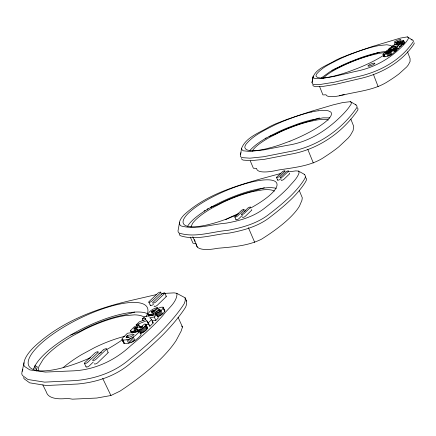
<?xml version="1.0" encoding="UTF-8"?>
<svg xmlns="http://www.w3.org/2000/svg" width="436" height="436" viewBox="0 0 436 436"><rect width="100%" height="100%" fill="white"/><g stroke="black" fill="none" stroke-linecap="round" stroke-linejoin="round"><path stroke-width="0.65" d="M131.416 332.668L130.626 330.439L134.184 326.902L138.888 324.766L139.94 327.033M138.125 332.036L137.068 329.327L133.46 331.164L131.694 331.409L130.615 330.962M383.914 56.696L383.07 54.287L385.13 52.276L393.626 49.9L394.476 52.146C391.948 54.876 387.326 57.029 383.92 56.533M156.404 294.573L130.904 300.48C95.479 308.693 59.983 322.046 33.321 347.683A67.733 20.525 -26.2 0 0 24.013 362.719L23.849 364.316A30.275 9.091 -26.7 0 0 24.754 366.572L29.855 369.919L45.366 372.082L73.728 370.834C95.157 369.755 115.159 360.278 130.691 345.715C141.951 336.309 152.992 326.569 162.797 315.631C167.615 308.639 176.82 302.835 177.032 293.706L176.667 293.286L174.128 292.867L164.879 293.363M33.861 368.409L34.008 368.022M155.445 314.738L154.927 313.615L155.914 313.359L157.467 316.732C160.432 315.735 163.707 313.822 164.873 310.835L163.048 307.173C158.431 306.53 155.57 311.446 151.488 312.389L151.379 311.958L152.137 311.19L155.172 309.833L157.287 307.609L157.799 308.721M155.914 313.359C158.878 312.356 162.154 310.459 163.337 307.478M148.998 316.443L147.962 314.209C149.466 310.612 153.603 308.503 157.287 307.609M312.28 81.33C312.585 69.22 326.962 65.825 335.355 60.424A34.738 6.671 -21.7 0 1 340.881 57.841L350.8 53.933L372.055 46.587L400.33 38.101L407.442 36.88L413.23 40.559L413.388 41.48C400.946 60.381 379.358 71.989 357.58 76.681L334.352 82.186L320.313 84.453L314.59 84.54L312.852 84.153L312.007 82.633L313.135 76.109M24.013 362.719L21.8 373.14A34.008 10.393 -26.8 0 0 22.688 375.663L27.969 379.516L44.652 382.138L75.739 380.557C95.277 378.802 114.614 372.262 129.568 359.231A236.405 66.97 -27.4 0 0 161.385 331.344A237.473 67.395 -27.4 0 0 182.297 306.606L184.128 303.827L185.207 300.829L185.098 297.777L176.667 293.286M179.567 222.251L177.997 231.015L178.231 232.017A26.062 6.9 -23.7 0 0 179.725 233.265C195.513 237.963 212.365 231.609 228.099 230.301C242.928 227.521 258.03 223.27 269.928 213.536A181.36 45.573 -24.4 0 0 291.281 195.361A181.916 45.824 -24.4 0 0 304.099 179.714L305.102 177.986L305.402 176.209L304.644 174.504L298.529 171.081L295.782 170.89L288.567 171.882M241.533 148.382C246.002 137.089 259.643 132.767 269.317 126.816A39.889 8.922 -22.4 0 1 275.743 123.77L287.068 119.36L311.059 111.371L333.246 104.836L342.723 102.569L350.484 101.659L356.01 104.918L356.97 106.122L356.91 107.463C341.443 130.239 316.558 147.036 289.221 151.679L263.475 156.764L249.91 158.17L242.372 157.652L241.19 157.249L240.318 156.148L241.533 148.382L241.958 149.701L243.212 150.796L249.615 151.434L263.704 149.913L287.346 145.313C308.999 142.185 327.654 129.933 342.685 114.592A173.392 37.42 -23.4 0 0 348.811 107.55L351.171 104.079L351.318 102.798L350.484 101.659M140.005 333.524C143.052 332.832 146.229 330.88 147.559 328.014L147.221 327.534M137.062 329.758L137.28 330.025C140.774 330.205 144.42 327.61 145.978 324.591L144.692 323.948L141.951 326.15L142.479 327.289M312.007 82.633L313.168 77.205L313.844 78.049L315.255 78.671L321.457 78.556L334.472 76.36L355.841 71.341C373.527 67.956 389.637 59.062 402.254 46.287A150.774 28.329 -22.4 0 0 406.832 41.033L408.472 38.482L408.401 37.6L407.442 36.88M396.237 47.399L395.076 48.57L393.277 49.475L394.122 51.715C398.313 51.906 397.016 44.576 393.659 48.314C396.226 48.26 390.743 49.426 391.136 49.121C390.029 50.532 386.345 50.647 390.187 49.284L390.847 48.489L391.266 49.6M386.983 52.238L386.558 51.121L386.988 50.5L390.847 48.489M178.057 317.277L182.488 327.016L181.087 331.224L176.122 340.549A133.874 42.597 -27 0 1 119.824 391.223L110.918 395.507L96.781 398.041L72.48 399.163L67.591 398.39A61.678 20.269 -26.5 0 1 46.45 392.209L42.821 384.895M240.301 154.535L240.977 152.665M252.482 151.21L252.896 150.093A42.445 9.832 -22.3 0 1 270.293 136.98L279.351 132.375A42.445 9.832 -22.3 0 1 308.546 121.726L316.918 119.987A42.445 9.832 -22.3 0 1 328.303 120.053M33.583 369.123L35.289 365.313A65.852 20.557 -26.3 0 1 68.746 336.189L72.441 334.02A65.852 20.557 -26.3 0 1 132.037 312.312L134.975 312.072A65.852 20.557 -26.3 0 1 144.736 312.683L147.706 313.702M22.105 371.314L22.874 369.423M403.6 40.657L401.954 42.156L399.18 43.322L400.03 42.45C404.068 40.243 398.264 43.055 397.136 43.878C390.596 46.129 396.362 41.807 398.902 41.524L398.057 42.39C395.387 42.979 395.888 44.368 398.155 42.619C400.019 41.491 404.336 38.51 404.428 42.864L403.202 44.107L401.278 45.093M190.941 226.982L192.521 223.428A46.281 12.372 -23.3 0 1 212.654 207.7L222.671 202.489A46.281 12.372 -23.3 0 1 254.101 191.311L262.87 189.851A46.281 12.372 -23.3 0 1 274.348 191.121M122.02 339.039L122.865 337.737L127.437 333.262L139.509 331.398L141.117 334.843C136.986 339.764 130.713 344.353 123.977 343.312L122.02 339.039L123.666 342.947M126.255 336.668L126.026 337.339C128.936 337.78 132.184 336.636 134.152 334.363L127.546 335.371L126.255 336.668L126.794 337.813M138.888 324.766L137.024 326.929L134.588 327.916L133.798 329L136.386 328.602L138.212 327.049L140.485 326.787L141.013 327.927M140.485 326.787L139.831 327.474L140.032 327.91L141.602 327.54L142.839 326.537L141.951 326.15M249.883 150.458C257.409 142.169 267.737 137.138 277.607 132.19A46.57 10.786 -22.3 0 1 286.114 128.407L297.728 123.982A46.821 10.845 -22.3 0 1 303.412 122.135A46.303 10.726 -22.3 0 1 311.522 119.9L323.098 117.845L329.823 117.873M154.927 313.615L157.058 311.38C158.164 311.658 161.707 308.601 159.042 309.522C155.788 311.626 152.507 315.146 148.295 314.569L147.962 314.209M385.686 52.979C385.528 54.026 389.68 52.473 390.607 51.437L385.958 52.734L385.686 52.979L386.111 54.097L390.918 52.178L393.626 49.9M136.67 326.003L136.141 324.875L146.73 320.645L148.3 324.041L149.859 326.253L153.216 322.956L151.646 319.555L149.739 317.719L154.279 316.988L156.775 314.552L158.328 317.937L155.843 320.378L151.951 321M139.509 331.398C135.356 336.303 129.089 340.876 122.353 339.862L122.042 339.508M149.859 326.253L148.278 322.836L151.646 319.555M136.141 324.875L139.286 321.844L145.918 319.386L145.226 318.449L142.321 318.918L143.101 320.602M142.321 318.918L144.839 316.492L156.775 314.552M93.293 362.043L89.44 365.739A2.082 0.67 -26.6 0 1 87.227 366.949A2.082 0.67 -26.6 0 1 86.072 366.671M242.389 215.319L238.694 218.839A1.575 0.431 -23.3 0 1 236.879 219.755A1.575 0.431 -23.3 0 1 236.023 219.537M281.16 178.351L280.206 179.261A1.482 0.382 -22.6 0 1 278.342 180.15A1.482 0.382 -22.6 0 1 277.77 179.812M400.902 43.246L392.482 45.617L391.414 46.587L394.318 46.112L390.122 47.753L388.792 48.957L395.376 46.276L396.215 48.5L398.15 48.767L399.567 47.459L398.727 45.235L396.651 45.11L399.845 44.216L400.902 43.246L401.736 45.464L400.679 46.439L399.403 46.794M395.376 46.276L397.31 46.532L398.727 45.235M321.299 77.979L329.78 71.842L342.56 65.111A40.532 8.055 -21.6 0 1 349.928 61.852L360.114 57.917A40.75 8.099 -21.6 0 1 367.635 55.427A40.303 8.006 -21.6 0 1 372.42 54.042L381.048 52.058L386.367 51.339M393.277 49.475C390.928 49.671 388.956 51.377 386.558 51.121M265.05 138.528L266.2 137.907M70.746 335.012L79.074 331.801L85.358 328.444A61.972 19.342 -26.3 0 1 125.339 314.797L134.691 312.094M394.722 50.925L395.011 50.772M331.834 70.419L333.289 69.651M225.75 219.602L229.265 217.755A46.107 12.949 -23.3 0 1 238.721 213.585M210.882 207.334L217.553 204.724L222.338 202.233A47.775 12.769 -23.3 0 1 254.749 190.701L264.401 187.769M196.244 243.779A47.595 13.369 -23.3 0 0 217.586 248.286C232.361 246.978 247.997 245.953 261.475 239.211A103.163 28.433 -23.8 0 0 299.521 205.999L301.935 200.298L302.29 197.797L299.287 190.516M250.291 160.933L253.365 168.214L256.613 168.4A43.66 10.66 -22.3 0 0 278.07 170.105C293.968 167.462 311.299 166.258 324.907 156.731A94.77 22.819 -22.7 0 0 338.767 146.856L348.304 137.94L350.451 135.264L353.078 130.604L353.732 126.451L350.833 119.093M319.517 86.35L322.923 94.917L326.024 94.781A38.019 7.968 -21.5 0 0 346.473 94.214C360.485 91.113 375.609 89.522 387.887 81.499A82.535 17.14 -21.8 0 0 399.218 73.728L406.723 66.915L408.314 64.92L410.069 61.52L410.063 58.609L407.518 51.819M347.47 55.53L357.667 51.584A40.815 7.886 -21.6 0 1 365.188 49.072A40.363 7.799 -21.6 0 1 369.979 47.671L372.268 47.066A40.826 7.892 -21.6 0 1 378.606 45.644L386.803 44.761L390.645 45.469A40.755 7.875 -21.6 0 1 391.659 47.42M140.212 327.267L142.076 326.526M145.809 325.033L148.3 324.041M334.259 69.133L343.879 65.008A38.112 7.576 -21.6 0 1 370.355 55.143L379.222 52.195M269.099 136.517L274.658 134.413L278.991 132.212A43.791 10.142 -22.3 0 1 309.091 121.23L319.457 117.954M289.962 141.166L280.599 144.621A46.292 10.431 -22.3 0 1 271.612 147.417L266.036 148.845A46.919 10.568 -22.3 0 1 258.603 150.267L254.401 150.709A46.265 10.426 -22.4 0 1 249.43 150.611L246.226 149.613L244.89 147.793A46.565 10.491 -22.3 0 1 246.029 144.24C253.452 135.247 264.489 130.25 274.658 125.039A46.614 10.502 -22.3 0 1 283.187 121.257L294.807 116.815A46.903 10.573 -22.3 0 1 300.502 114.946A46.385 10.448 -22.3 0 1 308.612 112.679L311.151 112.085M210.702 207.28L211.792 206.86M71.64 334.488L71.935 334.379M386.127 54.059L383.064 54.451M280.512 173.539L259.235 179.305C232.524 186.979 204.642 195.655 183.872 215.062A52.195 13.571 -23.3 0 0 179.703 224.088L180.014 224.954A23.201 6.033 -23.7 0 0 181.463 226.055C196.151 229.908 211.58 224.311 226.186 223.145C240.105 220.692 254.264 216.67 265.393 207.552C273.361 201.345 281.22 194.914 288.218 187.605C292.049 182.897 297.303 178.602 299.156 172.694L298.529 171.081M377.505 53.683L369.924 55.53A36.946 7.341 -21.6 0 0 344.255 65.089L336.516 68.948A36.946 7.341 -21.6 0 0 323.18 78.3M161.631 293.799L163.582 293.537M318.117 110.804C322.237 110.488 327.098 109.431 330.717 112.003A46.837 10.551 -22.4 0 1 331.453 114.079A46.837 10.551 -22.4 0 1 330.27 116.903L329.453 117.993A46.456 10.469 -22.3 0 1 324.117 122.952L320.302 125.704A46.614 10.502 -22.3 0 1 313.337 130.021A47.121 10.611 -22.4 0 1 305.173 134.381L302.246 135.803A46.614 10.502 -22.3 0 1 289.978 141.16M411.044 39.807L412.151 39.801M396.591 49.486L397.082 49.639M403.976 42.706L404.428 42.864M195.72 243.68L193.006 243.195L190.347 237.2M164.001 310.405L164.873 310.835M355.547 104.793L356.01 104.918M35.071 365.744L37.333 366.894A61.972 19.342 -26.3 0 0 36.531 370.949M304.197 174.291L304.644 174.504M305.276 176.929L306.486 178.858L306.197 180.651L305.2 182.384A181.807 46.189 -24.4 0 1 292.42 198.097A181.251 45.938 -24.4 0 1 271.105 216.327C259.235 226.088 244.127 230.322 229.303 233.075C213.564 234.355 196.68 240.688 180.907 235.914A26.046 6.954 -23.7 0 1 179.403 234.65L179.169 233.642M152.262 322.03L153.216 322.956M181.649 326.09L182.488 327.016M186.172 300.584L186.57 301.036L186.69 304.11L185.622 307.129L183.796 309.92A237.288 67.945 -27.5 0 1 162.96 334.755A236.225 67.52 -27.4 0 1 131.22 362.725C116.303 375.794 96.961 382.323 77.428 384.029L46.33 385.517L29.626 382.824L24.323 378.933A33.981 10.475 -26.9 0 1 23.539 377.505M357.297 107.785L357.934 108.591L357.885 109.943C342.511 132.789 317.642 149.673 290.283 154.257L264.532 159.293L250.962 160.666L243.413 160.121L242.236 159.712L241.359 158.6M146.73 320.645L148.278 322.836M34.52 365.946L36.897 370.742M84.388 363.384L86.072 366.867M102.7 378.415L110.918 395.507M106.46 348.904L108.106 352.359M122.957 340.08L124.582 343.53M122.353 339.862L123.977 343.312M130.849 338.418L132.473 341.878M129.536 338.946L131.16 342.407M127.546 335.371L128.62 337.66M126.898 335.998L127.704 337.715M128.217 339.372L129.841 342.832M126.914 339.699L128.544 343.154M135.923 330.112L136.724 331.823M134.588 327.916L135.383 329.621M134.086 328.324L134.615 329.458M135.122 330.537L135.923 332.248M134.299 330.891L135.1 332.603M133.46 331.164L133.994 332.303M132.626 331.344L133.16 332.483M131.694 331.409L132.495 333.115M130.626 330.439L131.797 332.99M133.318 337.072L134.937 340.532M132.119 337.786L133.743 341.252M142.975 328.003L144.572 331.431M142.169 328.564L143.766 331.998M141.357 329.038L142.954 332.472M140.141 327.087L140.67 328.226M140.566 329.42L142.169 332.853M139.809 329.725L141.411 333.159M139.089 329.948L140.692 333.382M137.024 326.929L137.553 328.063M138.403 330.096L139.204 331.807M137.732 330.139L138.534 331.851M137.335 329.899L137.869 331.038M135.994 327.229L136.79 328.929M137.28 330.025L138.081 331.736M135.204 327.556L135.732 328.69M145.226 318.449L145.744 319.572M145.88 324.319L147.559 328.014M145.635 324.122L146.954 326.967M145.907 324.951L147.493 328.373M145.651 325.403L147.243 328.826M145.215 325.954L146.807 329.376M144.599 326.597L146.191 330.025M143.787 327.343L145.384 330.777M152.137 311.19L152.649 312.301M153.194 313.517L153.973 315.195M151.761 311.517L152.273 312.634M154.279 316.988L155.843 320.378M152.055 314.04L152.829 315.719M150.976 314.405L151.494 315.528M149.973 314.639L150.485 315.757M148.981 314.71L149.499 315.833M148.295 314.569L148.812 315.686M159.418 309.353L159.93 310.47M160.23 311.168L161.778 314.541M159.042 309.522L159.554 310.639M158.519 309.843L159.036 310.966M159.429 311.735L160.977 315.108M158.606 312.236L160.154 315.61M157.75 312.667L159.304 316.04M156.856 313.043L158.404 316.416M154.306 310.067L154.824 311.184M153.57 310.345L154.082 311.462M153.041 310.601L153.554 311.718M148.818 302.137L150.327 305.413M152.567 310.884L153.336 312.552M163.048 307.173L164.585 310.525M163.271 307.99L164.808 311.353M161.02 310.53L162.568 313.898M159.734 309.266L160.246 310.383M164.781 293.019L166.263 296.278M185.098 297.777L186.57 301.036M194.38 239.566L195.181 241.37M192.799 236.764L197.377 247.098M234.775 216.894L235.974 219.679M248.378 227.619L254.717 242.389M276.506 177.436L277.612 180.079M307.783 149.374L313.321 162.977M373.39 74.316L378.126 86.622M384.138 54.527L384.993 56.778M383.604 54.582L384.459 56.827M383.239 54.02L383.882 55.704M383.07 54.287L384.1 56.8M391.206 49.922L391.626 51.045M391.059 49.824L391.484 50.941M390.918 52.178L391.773 54.435M389.512 49.519L389.937 50.636M390.264 52.533L391.119 54.789M389.522 52.881L390.378 55.132M388.721 53.208L389.577 55.465M387.871 53.519L388.727 55.775M386.732 51.241L387.157 52.358M386.999 53.802L387.855 56.053M397.31 46.532L398.15 48.767M396.166 47.306L397.049 49.78M396.002 47.257L396.847 49.491M396.062 47.742L396.907 49.982M395.817 47.987L396.662 50.227M395.463 48.287L396.308 50.532M395.076 48.57L395.921 50.81M394.656 48.827L395.501 51.072M393.463 46.009L393.882 47.115M394.209 49.066L395.054 51.306M393.746 49.284L394.591 51.524M391.844 49.9L392.269 51.023M391.468 49.949L391.893 51.067M403.474 40.526L404.303 42.733M402.755 41.616L403.583 43.829M402.373 41.894L403.202 44.107M401.954 42.156L402.788 44.374M401.502 42.406L402.335 44.625M401 42.646L401.834 44.859M400.45 42.875L401.071 44.537M399.845 44.216L400.679 46.439M414.042 42.728L414.2 43.66C401.839 62.621 380.252 74.289 358.457 78.943L335.23 84.41L322.7 86.448L315.457 86.715L313.206 85.87A49.666 9.881 -21.6 0 1 312.868 84.786M90.693 357.591A66.01 20.061 -26.2 0 1 28.236 361.569A66.01 20.061 -26.2 0 1 97.135 310.846A66.01 20.061 -26.2 0 1 146.076 316.819M121.987 340.064A66.01 20.061 -26.2 0 1 106.335 349.732M101.577 352.293A66.01 20.061 -26.2 0 1 98.885 353.672M38.33 370.731A60.032 18.737 -26.3 0 1 39.06 366.218L43.18 359.324A60.032 18.737 -26.3 0 1 72.425 335.987L85.581 328.946A60.032 18.737 -26.3 0 1 124.364 315.719L134.452 314.857A60.032 18.737 -26.3 0 1 144.539 317.348M63.144 367.619A59.748 19.631 -26.5 0 1 81.472 354.708L94.536 347.634A59.748 19.631 -26.5 0 1 124.483 336.39M153.477 304.333A1.902 0.583 -25.1 0 1 151.259 305.473A1.902 0.583 -25.1 0 1 150.393 305.053M107.97 352.239A2.049 0.659 -26.3 0 1 107.768 353.046L97.735 362.725A2.082 0.676 -26.5 0 1 95.528 363.935A2.082 0.676 -26.5 0 1 94.356 363.662M165.865 296.153A1.891 0.578 -24.9 0 1 166.012 296.856L157.336 305.233A1.913 0.589 -25.1 0 1 155.102 306.377A1.913 0.589 -25.1 0 1 154.224 305.952M204.048 211.024A45.606 12.148 -23.4 0 1 205.04 210.419M207.089 209.22A45.606 12.148 -23.4 0 1 208.136 208.621M237.62 214.468A50.859 13.249 -23.3 0 1 184.69 217.553A50.859 13.249 -23.3 0 1 260.036 180.395A50.859 13.249 -23.3 0 1 250.58 208.076M245.871 210.55A50.859 13.249 -23.3 0 1 244.253 211.356M187.622 226.251A50.761 13.571 -23.3 0 1 209.389 208.185L212.152 206.61A50.761 13.571 -23.3 0 1 260.123 188.657L262.679 188.243A50.761 13.571 -23.3 0 1 271.481 187.649L274.887 188.009A50.761 13.571 -23.3 0 1 276.304 188.357M242.678 216.926A1.575 0.436 -23.2 0 0 243.223 217.351A1.575 0.436 -23.2 0 0 245.212 216.398L251.627 210.25A1.564 0.425 -23.1 0 0 251.37 209.798M289.242 173.517A1.477 0.382 -22.5 0 1 289.537 173.893L283.814 179.387A1.488 0.387 -22.6 0 1 281.945 180.275A1.488 0.387 -22.6 0 1 281.362 179.937M377.522 53.677A36.946 7.341 -21.6 0 1 385.217 52.68M383.222 55.557A40.564 7.837 -21.6 0 1 377.451 59.018A41.006 7.919 -21.6 0 1 370.578 62.599L368.093 63.787A40.613 7.848 -21.6 0 1 357.542 68.365L349.383 71.444A40.281 7.783 -21.6 0 1 341.453 74.044L336.472 75.455A40.826 7.886 -21.6 0 1 329.725 77.025L325.839 77.668A40.259 7.783 -21.6 0 1 321.114 78.022L317.877 77.63L316.247 76.529A40.521 7.832 -21.6 0 1 316.618 74.06C322.651 66.757 331.861 63.04 340.085 58.789A40.564 7.837 -21.6 0 1 347.476 55.53M344.233 94.459A36.82 7.717 -21.5 0 1 341.633 95.032M340.402 95.277A36.82 7.717 -21.5 0 1 339.219 95.489M311.081 112.074A46.837 10.551 -22.4 0 1 318.029 110.799M103.119 350.026L93.042 359.662A2.082 0.67 -26.5 0 0 93.418 360.534A2.082 0.67 -26.5 0 0 96.062 359.231L106.122 349.59A2.055 0.654 -26.2 0 0 105.725 348.751A2.055 0.654 -26.2 0 0 103.119 350.026M161.636 294.098L152.916 302.431A1.918 0.583 -25.1 0 0 153.39 303.124A1.918 0.583 -25.1 0 0 155.826 301.935L164.525 293.592A1.891 0.572 -24.9 0 0 164.04 292.932A1.891 0.572 -24.9 0 0 161.636 294.098M97.904 352.582L87.756 362.256A2.082 0.665 -26.6 0 1 85.113 363.553A2.082 0.665 -26.6 0 1 84.758 362.676L94.923 353.018A2.055 0.654 -26.4 0 1 97.528 351.743A2.055 0.654 -26.4 0 1 97.904 352.582M160.666 292.774L151.973 301.058A1.908 0.578 -25.1 0 1 149.553 302.235A1.908 0.578 -25.1 0 1 149.09 301.554L157.799 293.275A1.88 0.567 -24.9 0 1 160.192 292.115A1.88 0.567 -24.9 0 1 160.666 292.774M250.444 207.482L244.018 213.607A1.581 0.431 -23.2 0 1 242.029 214.561A1.581 0.431 -23.2 0 1 241.479 214.141L247.921 208.021A1.564 0.42 -23.1 0 1 249.888 207.078A1.564 0.42 -23.1 0 1 250.444 207.482M288.447 171.25L282.708 176.722A1.493 0.382 -22.6 0 1 280.839 177.615A1.493 0.382 -22.6 0 1 280.255 177.278L286.011 171.811A1.477 0.376 -22.5 0 1 287.858 170.928A1.477 0.376 -22.5 0 1 288.447 171.25M243.975 209.907L237.5 216.054A1.575 0.431 -23.3 0 1 235.505 217.008A1.575 0.431 -23.3 0 1 234.971 216.583L241.462 210.446A1.564 0.42 -23.2 0 1 243.435 209.503A1.564 0.42 -23.2 0 1 243.975 209.907M284.844 171.168L279.1 176.613A1.482 0.382 -22.6 0 1 277.242 177.501A1.482 0.382 -22.6 0 1 276.669 177.163L282.424 171.724A1.472 0.376 -22.5 0 1 284.267 170.847A1.472 0.376 -22.5 0 1 284.844 171.168M395.692 42.238A3.57 0.681 -21.2 0 0 400.918 39.752A3.57 0.681 -21.2 0 0 396.171 40.804A3.57 0.681 -21.2 0 0 395.692 42.238M369.892 65.94A3.728 0.747 -21.4 0 0 374.862 63.291A3.728 0.747 -21.4 0 0 369.423 64.735A3.728 0.747 -21.4 0 0 369.892 65.94"/></g></svg>
